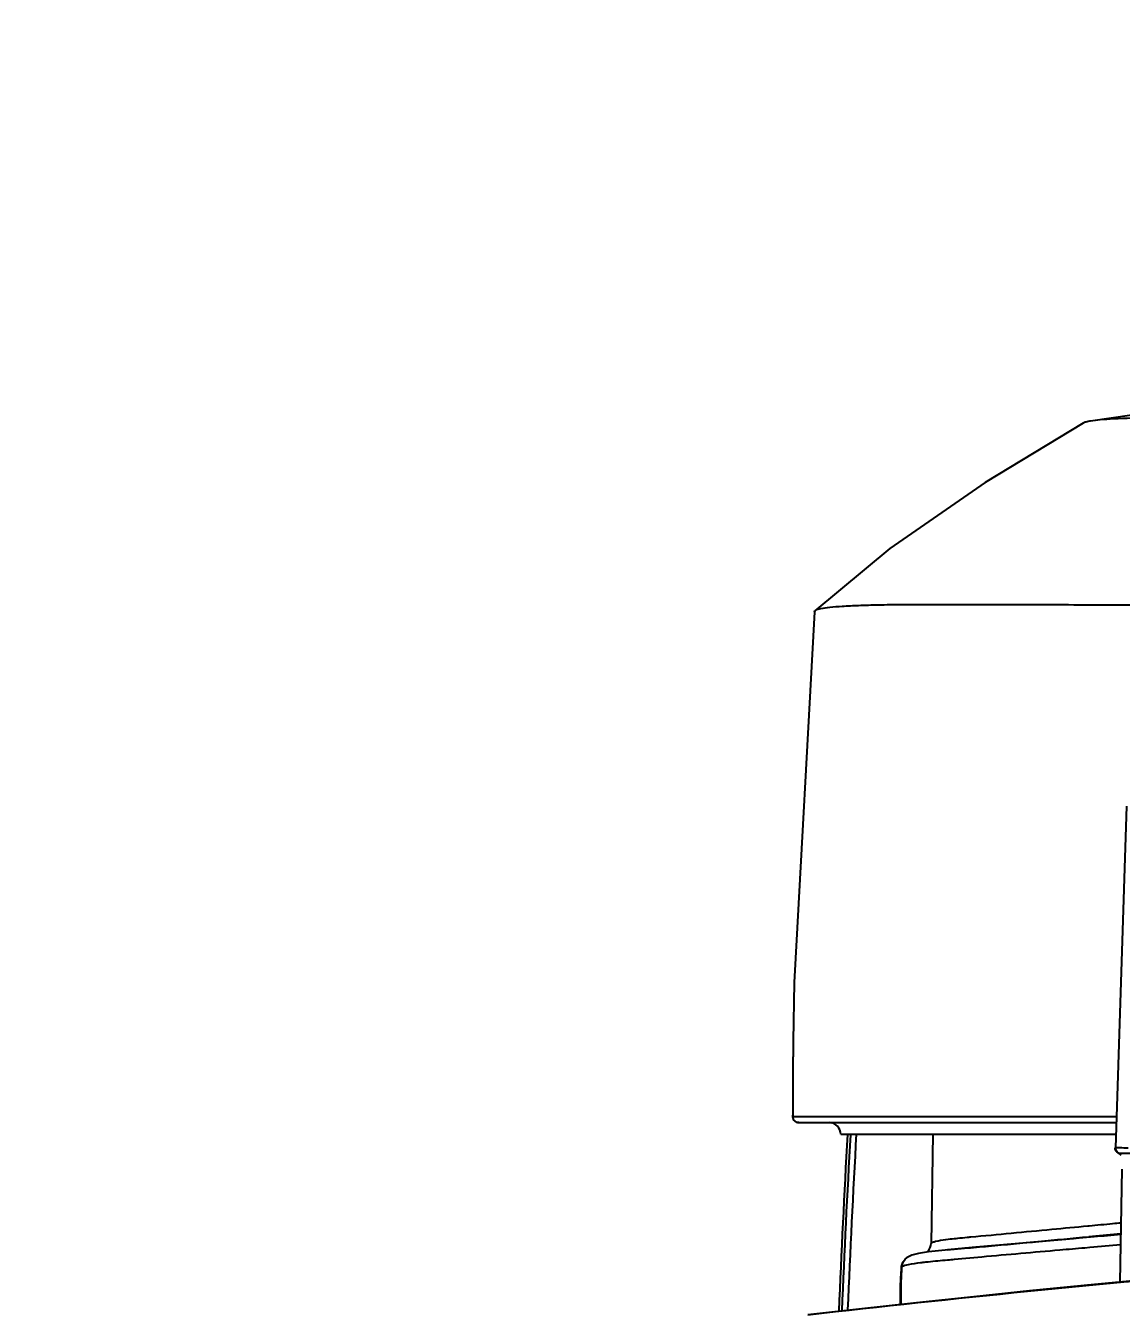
# Model space of a CAD drawing. Header units: millimetres. Extents: x 5828 to 6704, y 123 to 421.
# Drawn here: x 6571.6 to 6576.31, y 225.46 to 230.99 of the extents above; entities that cross this region are included whole.
import ezdxf

# ---------------------------------------------------------------- set-up
doc = ezdxf.new("R2010")
doc.units = ezdxf.units.MM
for name, color, linetype in [('外形图', 7, 'Continuous'), ('尺寸标注', 7, 'Continuous'), ('运动范围', 7, 'Continuous')]:
    doc.layers.add(name, color=color, linetype=linetype)
doc.styles.add('微软雅黑', font='msyh.ttc', dxfattribs={"height": 1.5})
doc.dimstyles.new('尺寸标注_1_20比例', dxfattribs={"dimtxt": 1.5, "dimasz": 1.25, "dimexe": 0.5, "dimexo": 0.4, "dimgap": 0.5, "dimtad": 1, "dimdec": 1, "dimlfac": 20, "dimdsep": 46, "dimtxsty": '微软雅黑', "dimcen": 0.09, "dimadec": 0, "dimazin": 0, "dimtp": 0.01, "dimtm": 0.01, "dimtfac": 1, "dimtdec": 1, "dimtofl": 0, "dimtmove": 0, "dimatfit": 3, "dimfxl": 1, "dimtolj": 1, "dimarcsym": 0})

# ---------------------------------------------------------------- blocks, each defined once
blk = doc.blocks.new('*D819')
at = {"layer": 'Defpoints', "color": 0}
for p in [(6584.3508, 234.274), (6633.6855, 232.4599), (6518.5475, 222.8994), (6579.4437, 222.8994), (6638.115, 222.8994)]:
    blk.add_point(p, dxfattribs=at)
at = {"layer": '尺寸标注', "color": 0, "lineweight": -2}
blk.add_arc((6579.4437, 222.8994), 12.3879, 15.78003, 174.21614, dxfattribs=at)
at = {"layer": '尺寸标注', "color": 0}
for points in [[(6591.1616, 226.2217), (6591.5678, 226.3147), (6591.6435, 225.0497)], [(6566.9107, 224.1583), (6567.3268, 224.1373), (6567.0557, 222.8994)]]:
    blk.add_solid(points, dxfattribs=at)
at = {"layer": '尺寸标注', "color": 0, "insert": (6578.253, 236.5144), "char_height": 1.5, "attachment_point": 5, "rotation": 4.9981, "style": '微软雅黑'}
blk.add_mtext('\\A1;-\\A1;170%%d', dxfattribs=at)

msp = doc.modelspace()

# ---------------------------------------------------------------- linework, layer by layer
at = {"layer": '外形图', "color": 7, "linetype": 'Continuous'}
for p, q in [((6574.9936, 228.4691), (6574.9961, 228.4734)), ((6576.3344, 227.6344), (6576.2873, 226.1666)), ((6574.9041, 226.6244), (6574.9023, 226.6244)), ((6574.9017, 226.3), (6576.2916, 226.3001)), ((6574.9268, 226.2744), (6576.2908, 226.2744)), ((6575.1072, 226.2244), (6576.2892, 226.2244)), ((6575.5034, 226.2244), (6575.4954, 225.7554)), ((6576.2998, 226.1439), (6576.4282, 226.1437)), ((6576.3152, 226.0744), (6576.3067, 225.589)), ((6576.1743, 225.83), (6576.1691, 225.8295)), ((6575.559, 225.7709), (6575.5577, 225.7707)), ((6575.5591, 225.7708), (6575.558, 225.7707)), ((6576.3103, 225.7971), (6576.1737, 225.7844)), ((6575.4834, 225.7187), (6575.4417, 225.7121)), ((6575.4819, 225.7221), (6575.477, 225.7177)), ((6575.5414, 225.7253), (6575.4834, 225.7187)), ((6575.6121, 225.7319), (6575.5414, 225.7253)), ((6575.5649, 225.7277), (6575.6395, 225.7346)), ((6575.6878, 225.7387), (6575.6121, 225.7319)), ((6576.1779, 225.7377), (6576.1559, 225.7358)), ((6575.6441, 225.6906), (6575.5938, 225.686)), ((6575.7128, 225.6968), (6575.6441, 225.6906))]:
    msp.add_line(p, q, dxfattribs=at)
for points in [[(6576.9173, 229.3814), (6576.5455, 229.341), (6576.1807, 229.288)], [(6576.1483, 229.2791), (6575.7275, 229.0249), (6575.3179, 228.7406), (6574.9961, 228.4734)], [(6574.9936, 228.4691), (6574.9065, 226.8759), (6574.9023, 226.6244)], [(6576.2869, 226.1666), (6576.2878, 226.1583), (6576.2955, 226.1468), (6576.2994, 226.1442)], [(6576.1963, 225.7837), (6575.857, 225.7541), (6575.6878, 225.7387)], [(6575.4417, 225.7121), (6575.412, 225.7047), (6575.3917, 225.6951)], [(6576.5924, 225.6157), (6576.3777, 225.5958), (6576.1526, 225.5743), (6575.9189, 225.5512), (6575.6784, 225.5267), (6575.4329, 225.5008), (6575.1841, 225.4736), (6574.9659, 225.4491)]]:
    msp.add_lwpolyline(points, dxfattribs=at)
for centre, radius, start, end in [((6575.0572, 226.2241), 0.0503, 74.4824, 89.9553), ((6635.0672, 222.8994), 60.0235, 176.825915, 177.551077), ((6635.0672, 222.8994), 60.0109, 176.825837, 177.549174), ((6635.0672, 222.8994), 59.9859, 176.822345, 177.543947), ((6576.2745, 226.1007), 0.05, 40.4866, 59.6548), ((6586.8997, 161.5168), 64.4644, 94.343162, 100.668847), ((6590.7746, 57.8191), 168.596, 94.968068, 95.150413), ((6580.8923, 171.4692), 54.517, 94.82083, 94.94155), ((6576.534, 215.4621), 10.3111, 95.0325, 95.38667), ((6581.6164, 162.5284), 63.4428, 94.798144, 94.917573), ((6575.4157, 225.6488), 0.0494, 145.3633, 150.6423), ((6575.6535, 223.9992), 1.6851, 96.2069, 96.9563), ((6575.7421, 223.196), 2.4931, 95.9724, 96.2351), ((6582.7414, 156.9068), 68.9808, 94.894769, 96.472151), ((6575.4156, 225.6484), 0.0493, 171.1388, 178.1313), ((6586.2685, 167.3898), 58.598, 96.917156, 101.122357)]:
    msp.add_arc(centre, radius, start, end, dxfattribs=at)
for points, knots in [([(6576.1807, 229.288), (6576.174, 229.2869), (6576.163, 229.2847), (6576.1521, 229.2813), (6576.1483, 229.2791)], [0, 0, 0, 0, 0.606189, 1, 1, 1, 1]), ([(6576.9193, 229.3056), (6576.8303, 229.3055), (6576.6697, 229.3052), (6576.4563, 229.3033), (6576.3129, 229.2995), (6576.2273, 229.2939), (6576.1945, 229.2903), (6576.1807, 229.288)], [0, 0, 0, 0, 0.361303, 0.651804, 0.866128, 0.943189, 1, 1, 1, 1]), ([(6574.9995, 228.4758), (6575.0062, 228.4795), (6575.0266, 228.4842), (6575.0646, 228.4895), (6575.1187, 228.4937), (6575.1883, 228.4971), (6575.2734, 228.4992), (6575.4163, 228.5008), (6575.6305, 228.5004), (6575.9281, 228.4995), (6576.2767, 228.4994), (6576.6709, 228.4995), (6576.9482, 228.4996), (6577.0935, 228.4996)], [0, 0, 0, 0, 0.01097, 0.029312, 0.05519, 0.088522, 0.129139, 0.176885, 0.2931, 0.435762, 0.602979, 0.791985, 1, 1, 1, 1]), ([(6574.9027, 226.6244), (6574.9024, 226.5973), (6574.9008, 226.5296), (6574.9017, 226.4213), (6574.9005, 226.3401), (6574.9003, 226.2994)], [0, 0, 0, 0, 0.250004, 0.624999, 1, 1, 1, 1]), ([(6574.9018, 226.2994), (6574.9019, 226.3265), (6574.9029, 226.3942), (6574.9019, 226.5025), (6574.9036, 226.5838), (6574.9041, 226.6244)], [0, 0, 0, 0, 0.250001, 0.625002, 1, 1, 1, 1]), ([(6574.9003, 226.2994), (6574.9003, 226.293), (6574.9056, 226.2797), (6574.919, 226.2744), (6574.9254, 226.2744)], [0, 0, 0, 0, 0.500052, 1, 1, 1, 1]), ([(6574.9268, 226.2744), (6574.9204, 226.2742), (6574.9072, 226.2798), (6574.9017, 226.293), (6574.9018, 226.2994)], [0, 0, 0, 0, 0.500121, 1, 1, 1, 1]), ([(6576.2904, 226.1663), (6576.2899, 226.1664), (6576.2888, 226.1665), (6576.2875, 226.1664), (6576.2869, 226.1666)], [0, 0, 0, 0, 0.406459, 1, 1, 1, 1]), ([(6576.3427, 226.165), (6576.3365, 226.1651), (6576.3191, 226.1654), (6576.3016, 226.1657), (6576.2904, 226.1663)], [0, 0, 0, 0, 0.355657, 1, 1, 1, 1]), ([(6576.1691, 225.8295), (6576.1175, 225.8247), (6575.9497, 225.8088), (6575.782, 225.7928), (6575.6658, 225.7821)], [0, 0, 0, 0, 0.307827, 1, 1, 1, 1]), ([(6576.3106, 225.8428), (6576.2989, 225.8417), (6576.2535, 225.8375), (6576.208, 225.8332), (6576.1743, 225.83)], [0, 0, 0, 0, 0.257687, 1, 1, 1, 1]), ([(6575.5577, 225.7707), (6575.5432, 225.7688), (6575.5241, 225.7661), (6575.5036, 225.7603), (6575.497, 225.7574), (6575.4953, 225.7555)], [0, 0, 0, 0, 0.680715, 0.883871, 1, 1, 1, 1]), ([(6575.6086, 225.7766), (6575.6041, 225.7761), (6575.5875, 225.7744), (6575.571, 225.7725), (6575.559, 225.7709)], [0, 0, 0, 0, 0.275973, 1, 1, 1, 1]), ([(6575.6658, 225.7821), (6575.6607, 225.7816), (6575.6416, 225.7798), (6575.6226, 225.778), (6575.6086, 225.7766)], [0, 0, 0, 0, 0.268565, 1, 1, 1, 1]), ([(6575.6395, 225.7347), (6575.6737, 225.7378), (6575.8517, 225.7538), (6576.0296, 225.771), (6576.1733, 225.7844)], [0, 0, 0, 0, 0.192429, 1, 1, 1, 1]), ([(6576.1559, 225.7358), (6576.1202, 225.7327), (6575.9725, 225.7197), (6575.8247, 225.707), (6575.7128, 225.6968)], [0, 0, 0, 0, 0.241998, 1, 1, 1, 1]), ([(6575.4494, 225.6718), (6575.4318, 225.6696), (6575.4054, 225.6654), (6575.378, 225.6601), (6575.3701, 225.6552)], [0, 0, 0, 0, 0.656794, 1, 1, 1, 1]), ([(6575.5938, 225.686), (6575.5844, 225.6852), (6575.5473, 225.6818), (6575.5102, 225.6784), (6575.4827, 225.6756)], [0, 0, 0, 0, 0.255573, 1, 1, 1, 1]), ([(6575.3663, 225.65), (6575.3655, 225.6239), (6575.3609, 225.5716), (6575.3634, 225.5192), (6575.3625, 225.4931)], [0, 0, 0, 0, 0.500002, 1, 1, 1, 1]), ([(6575.366, 225.4934), (6575.367, 225.5204), (6575.3644, 225.5744), (6575.3691, 225.6283), (6575.37, 225.6553)], [0, 0, 0, 0, 0.499997, 1, 1, 1, 1])]:
    msp.add_open_spline(points, degree=3, knots=knots, dxfattribs=at)
for points in [[(6574.9961, 228.4734), (6574.9971, 228.4743), (6574.9983, 228.4751), (6574.9995, 228.4758)], [(6575.0937, 226.2587), (6575.0846, 226.2683), (6575.0705, 226.2744), (6575.0573, 226.2744)], [(6575.1072, 226.2244), (6575.1072, 226.2367), (6575.1021, 226.2497), (6575.0937, 226.2587)], [(6576.2879, 226.1581), (6576.2871, 226.1609), (6576.2868, 226.1638), (6576.2869, 226.1666)], [(6576.2944, 226.1478), (6576.2914, 226.1505), (6576.289, 226.1542), (6576.2879, 226.1581)], [(6576.2998, 226.1439), (6576.2979, 226.145), (6576.296, 226.1463), (6576.2944, 226.1478)], [(6575.4819, 225.7221), (6575.4901, 225.7308), (6575.4952, 225.7434), (6575.4954, 225.7554)], [(6575.3727, 225.673), (6575.3698, 225.6678), (6575.3678, 225.662), (6575.3669, 225.656)], [(6575.37, 225.6553), (6575.3704, 225.6704), (6575.3793, 225.6865), (6575.3918, 225.695)]]:
    msp.add_open_spline(points, degree=3, dxfattribs=at)
at = {"layer": '运动范围'}
msp.add_arc((6579.472, 222.9006), 55.0498, 10, 349.99357, dxfattribs=at)

# ---------------------------------------------------------------- dimensions: what is measured, and where the dimension line sits
at = {"layer": '尺寸标注'}
dim = msp.add_angular_dim_2l(base=(6584.3508, 234.274), line1=((6518.5475, 222.8994), (6638.115, 222.8994)), line2=((6633.6855, 232.4599), (6579.4437, 222.8994)), text='\\A1;-<>', dimstyle='尺寸标注_1_20比例', override={"dimtxsty": '微软雅黑'}, dxfattribs=at)
dim.commit()
dim.dimension.update_dxf_attribs({"geometry": '*D819', "text_midpoint": (6578.253, 236.5144)})

doc.saveas('drawing.dxf')
